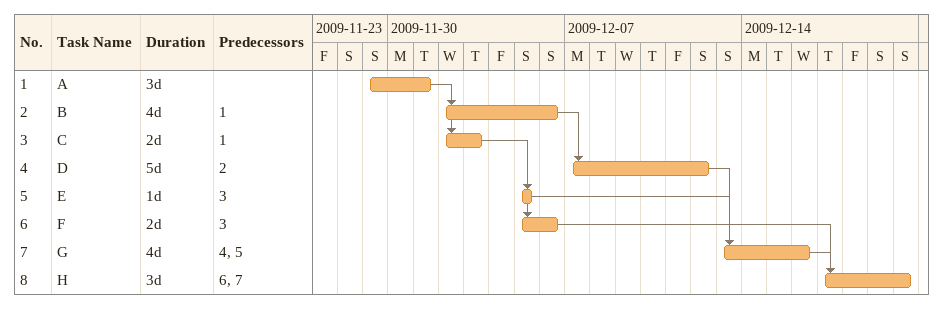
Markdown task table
| ID | Task | Duration | Start | Finish | Predecessors |
|---|---|---|---|---|---|
| 1 | A | 3d | 2009-11-29 | 2009-12-01 |  |
| 2 | B | 4d | 2009-12-02 | 2009-12-06 | 1 |
| 3 | C | 2d | 2009-12-02 | 2009-12-03 | 1 |
| 4 | D | 5d | 2009-12-07 | 2009-12-12 | 2 |
| 5 | E | 1d | 2009-12-05 | 2009-12-05 | 3 |
| 6 | F | 2d | 2009-12-05 | 2009-12-06 | 3 |
| 7 | G | 4d | 2009-12-13 | 2009-12-16 | 4, 5 |
| 8 | H | 3d | 2009-12-17 | 2009-12-20 | 6, 7 |
